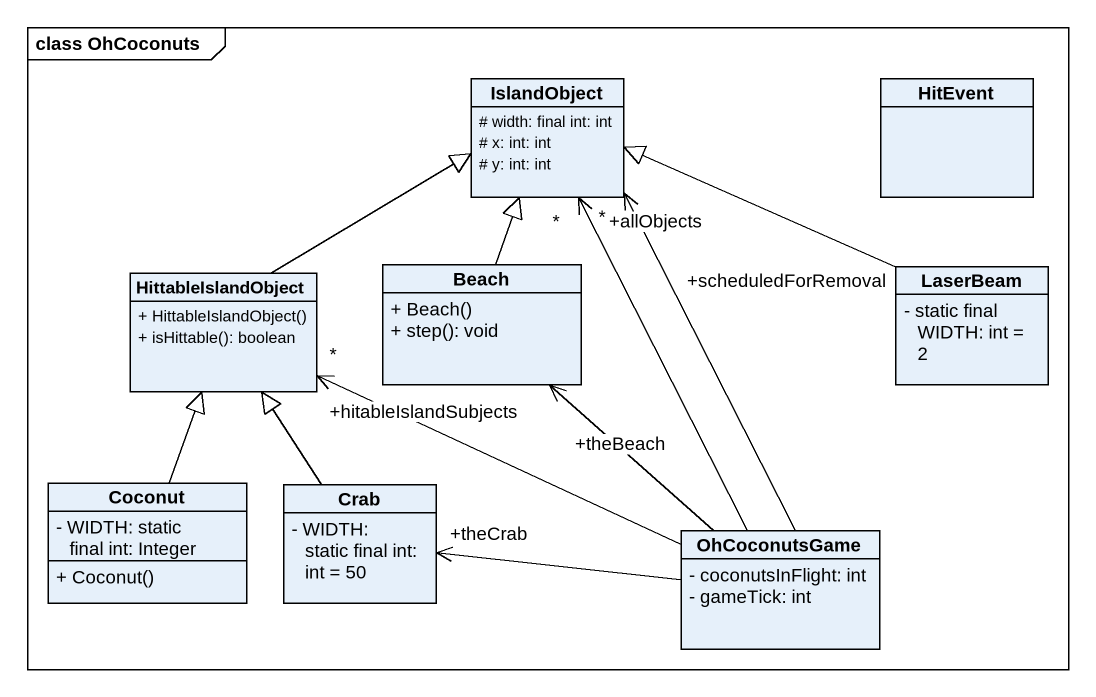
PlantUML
@startuml
mainframe class OhCoconuts
hide circle
hide empty members
skinparam classAttributeIconSize 0
class IslandObject {
  # width: final int: int
  # x: int: int
  # y: int: int
}
class HitEvent
class HittableIslandObject {
  + HittableIslandObject()
  + isHittable(): boolean
}
class Beach {
  + Beach()
  + step(): void
}
class LaserBeam {
  - static final WIDTH: int = 2
}
class Coconut {
  - WIDTH: static final int: Integer
  + Coconut()
}
class Crab {
  - WIDTH: static final int: int = 50
}
class OhCoconutsGame {
  - coconutsInFlight: int
  - gameTick: int
}
HittableIslandObject -up-|> IslandObject
Beach -up-|> IslandObject
LaserBeam -left-|> IslandObject
Coconut -up-|> HittableIslandObject
Crab -up-|> HittableIslandObject
OhCoconutsGame -up-> "+allObjects\n*" IslandObject
OhCoconutsGame -up-> "+scheduledForRemoval\n*" IslandObject
OhCoconutsGame -left-> "+hitableIslandSubjects\n*" HittableIslandObject
OhCoconutsGame -up-> "+theBeach" Beach
OhCoconutsGame -left-> "+theCrab" Crab
@enduml
